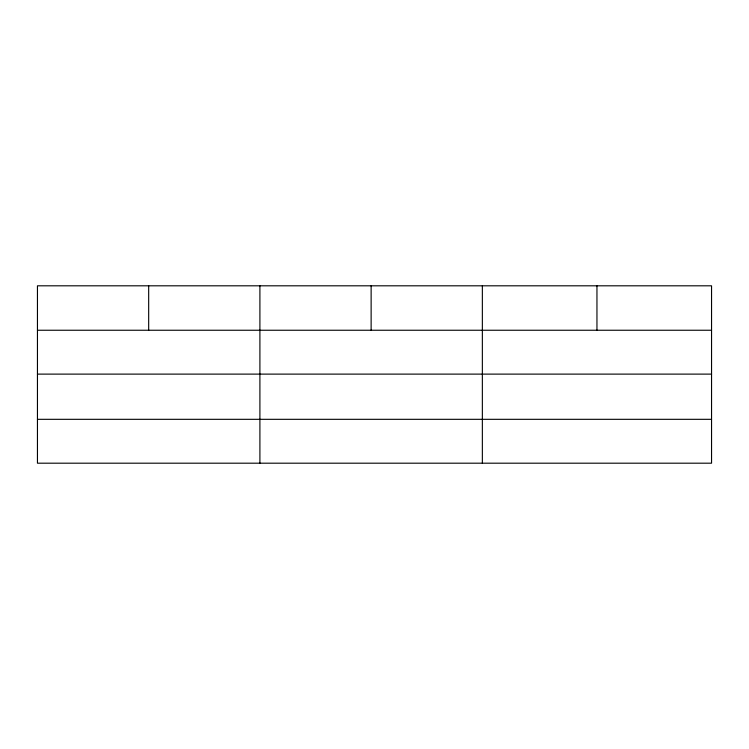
<?xml version="1.0" encoding="UTF-8"?>
<svg xmlns="http://www.w3.org/2000/svg" width="749" height="749" viewBox="0 0 749 749"><rect width="100%" height="100%" fill="white"/><g stroke="black" fill="none" stroke-linecap="round" stroke-linejoin="round"><path stroke-width="1.12" d="M711.55 374.116L711.55 285.809L37.45 285.809L37.45 463.191L711.55 463.191L711.55 374.116L37.45 374.116M37.45 330.243L711.55 330.243M37.45 419.318L711.55 419.318M596.953 285.809L596.953 330.243M482.356 285.809L482.356 463.191M371.13 285.809L371.13 330.243M259.903 285.809L259.903 463.191M148.677 285.809L148.677 330.243"/></g></svg>
